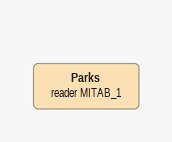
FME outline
Parks (reader MITAB_1)
